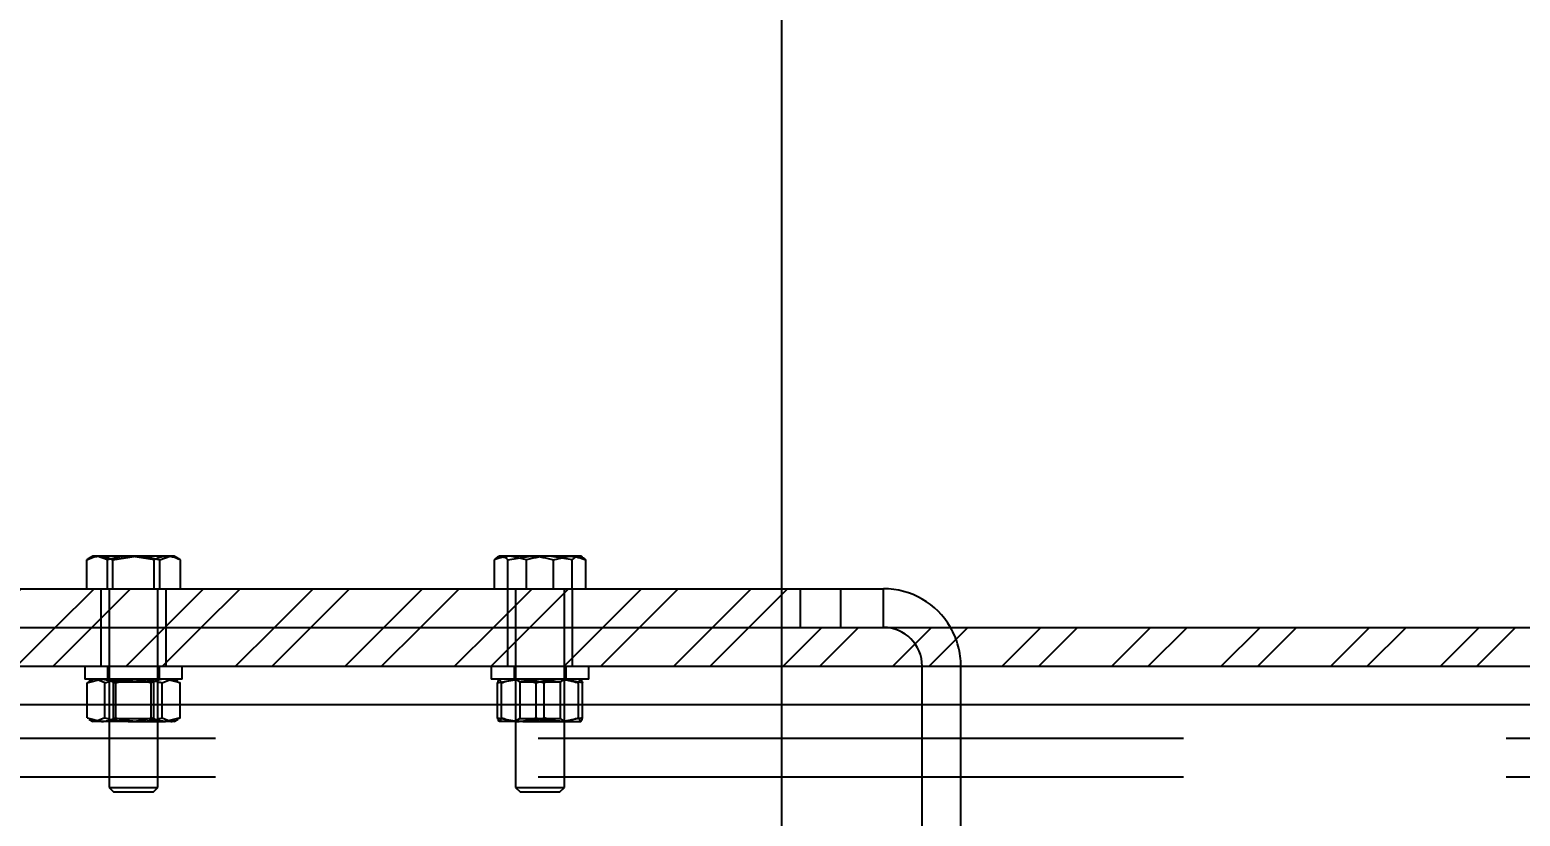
# Model space of a CAD drawing. Header units: metres. Extents: x 0 to 21025, y 0 to 14850.
# Drawn here: x 1991 to 2174.4, y 6411.7 to 6508.4 of the extents above; entities that cross this region are included whole.
import ezdxf

# ---------------------------------------------------------------- set-up
doc = ezdxf.new("R2010")
doc.units = ezdxf.units.M
doc.header["$LTSCALE"] = 25
doc.linetypes.add('HIDDEN2', pattern=[4.7625, 3.175, -1.5875])
for name, color, linetype in [('18_COTAS', 7, 'Continuous'), ('SHA', 7, 'Continuous'), ('SL4', 4, 'Continuous'), ('ST1', 7, 'HIDDEN2')]:
    doc.layers.add(name, color=color, linetype=linetype)
doc.styles.add('ROMANS', font='ROMANS.SHX')
doc.dimstyles.new('25___1-25', dxfattribs={"dimscale": 25, "dimtxt": 2.5, "dimasz": 2, "dimexe": 1.5, "dimexo": 1, "dimgap": 0.5, "dimtad": 1, "dimzin": 12, "dimtxsty": 'ROMANS', "dimcen": 0, "dimclrd": 256, "dimclre": 256, "dimclrt": 3, "dimazin": 3, "dimtfac": 1, "dimtmove": 0, "dimatfit": 0, "dimfxl": 1, "dimlwd": -1, "dimlwe": -1, "dimarcsym": 0})
pattern_1 = [(45, (-2913.5705, 2928.034), (-6.735192, 6.735192), []), (45, (-2909.08, 2928.034), (-6.735192, 6.735192), [])]

# ---------------------------------------------------------------- blocks, each defined once
blk = doc.blocks.new('*D13')
at = {"layer": '18_COTAS', "transparency": 16777216}
for p, q in [((2083.56, 6357.87), (2083.56, 7037.95)), ((6382.51, 6357.87), (6382.51, 7037.95)), ((2133.56, 7000.45), (6332.51, 7000.45))]:
    blk.add_line(p, q, dxfattribs=at)
for points in [[(2133.56, 7008.78), (2133.56, 6992.11), (2083.56, 7000.45)], [(6332.51, 7008.78), (6332.51, 6992.11), (6382.51, 7000.45)]]:
    blk.add_solid(points, dxfattribs=at)
at = {"layer": 'Defpoints', "color": 0, "transparency": 16777216}
for p in [(6382.51, 7000.45), (2083.56, 6332.87), (6382.51, 6332.87)]:
    blk.add_point(p, dxfattribs=at)
at = {"layer": '18_COTAS', "color": 3, "transparency": 16777216, "insert": (4233.04, 7050.15), "char_height": 62.5, "attachment_point": 5, "style": 'ROMANS'}
blk.add_mtext('4298,95', dxfattribs=at)

msp = doc.modelspace()

# ---------------------------------------------------------------- hatches: boundary and pattern name
at = {"layer": 'SHA'}
h = msp.add_hatch(dxfattribs=at)
h.set_pattern_fill('ANSI32', color=256, style=0)
h.set_pattern_definition(pattern_1)
h.paths.add_polyline_path([(2085.802, 6434.865), (2085.802, 6439.628), (1870.802, 6439.628), (1870.802, 6434.865)], flags=0)
h = msp.add_hatch(dxfattribs=at)
h.set_pattern_fill('ANSI32', color=256, style=0)
h.set_pattern_definition(pattern_1)
h.paths.add_polyline_path([(2875.564, 6434.865), (1875.564, 6434.865), (1875.564, 6430.103), (2875.564, 6430.103)], flags=0)

# ---------------------------------------------------------------- linework, layer by layer
at = {"layer": 'SL4'}
for p, q in [((1998.802, 6443.628), (1998.211, 6443.287)), ((1999.65, 6443.628), (1998.802, 6443.628)), ((2004.139, 6443.628), (1999.65, 6443.628)), ((2001.258, 6443.181), (2004.139, 6443.628)), ((2008.29, 6443.628), (2004.139, 6443.628)), ((2007.019, 6443.181), (2008.29, 6443.628)), ((2008.802, 6443.628), (2008.29, 6443.628)), ((2009.393, 6443.287), (2008.802, 6443.628)), ((2048.802, 6443.628), (2048.585, 6443.503)), ((2049.01, 6443.628), (2048.802, 6443.628)), ((2052.641, 6443.628), (2049.01, 6443.628)), ((2049.833, 6443.181), (2052.641, 6443.628)), ((2057.433, 6443.628), (2052.641, 6443.628)), ((2055.449, 6443.181), (2057.433, 6443.628)), ((2058.802, 6443.628), (2057.433, 6443.628)), ((2059.019, 6443.503), (2058.802, 6443.628)), ((1998.231, 6443.252), (1998.041, 6443.181)), ((1998.041, 6439.628), (1998.041, 6443.181)), ((2001.258, 6439.628), (2001.258, 6443.181)), ((2007.019, 6439.628), (2007.019, 6443.181)), ((2009.562, 6439.628), (2009.562, 6443.181)), ((2048.186, 6439.628), (2048.186, 6443.181)), ((2049.833, 6439.628), (2049.833, 6443.181)), ((2055.449, 6439.628), (2055.449, 6443.181)), ((2059.417, 6439.628), (2059.417, 6443.181)), ((1870.802, 6439.628), (2085.802, 6439.628)), ((2085.802, 6439.628), (2085.802, 6434.865)), ((2085.802, 6439.628), (2090.802, 6439.628)), ((2090.802, 6434.865), (2090.802, 6439.628)), ((2090.802, 6439.628), (2096.039, 6439.628)), ((2096.039, 6434.865), (2096.039, 6439.628)), ((1870.802, 6434.865), (2085.802, 6434.865)), ((1875.564, 6434.865), (2875.564, 6434.865)), ((1875.564, 6430.103), (2875.564, 6430.103)), ((1997.802, 6430.103), (1997.802, 6428.503)), ((2009.802, 6428.503), (2009.802, 6430.103)), ((2047.802, 6430.103), (2047.802, 6428.503)), ((2059.802, 6428.503), (2059.802, 6430.103)), ((2100.802, 6384.865), (2100.802, 6430.103)), ((2105.564, 6384.865), (2105.564, 6430.103)), ((2005.328, 6428.503), (1997.802, 6428.503)), ((1998.081, 6423.749), (1998.081, 6428.056)), ((1998.802, 6428.503), (1998.367, 6428.252)), ((2000.265, 6428.056), (1999.173, 6428.503)), ((2000.265, 6423.749), (2000.265, 6428.056)), ((2009.802, 6428.503), (2005.328, 6428.503)), ((2005.985, 6423.749), (2005.985, 6428.056)), ((2009.522, 6428.056), (2007.753, 6428.503)), ((2009.237, 6428.252), (2008.802, 6428.503)), ((2009.204, 6428.196), (2009.522, 6428.056)), ((2009.522, 6423.749), (2009.522, 6428.056)), ((2053.535, 6428.503), (2047.802, 6428.503)), ((2048.572, 6423.749), (2048.572, 6428.056)), ((2049.068, 6428.056), (2048.82, 6428.503)), ((2049.068, 6423.749), (2049.068, 6428.056)), ((2059.802, 6428.503), (2053.535, 6428.503)), ((2054.298, 6423.749), (2054.298, 6428.056)), ((2059.031, 6428.056), (2056.665, 6428.503)), ((2059.031, 6423.749), (2059.031, 6428.056)), ((1998.081, 6425.34), (1959.409, 6425.34)), ((2048.572, 6425.34), (2009.522, 6425.34)), ((2100.802, 6425.34), (2059.031, 6425.34)), ((2875.564, 6425.34), (2105.564, 6425.34)), ((1998.367, 6423.554), (1998.802, 6423.303)), ((1999.173, 6423.303), (1998.802, 6423.303)), ((2000.265, 6423.749), (1999.173, 6423.303)), ((2003.125, 6423.303), (1999.173, 6423.303)), ((2000.802, 6423.303), (2000.802, 6415.182)), ((2003.125, 6423.303), (2007.753, 6423.303)), ((2006.802, 6415.182), (2006.802, 6423.303)), ((2009.522, 6423.749), (2007.753, 6423.303)), ((2008.802, 6423.303), (2007.753, 6423.303)), ((2008.802, 6423.303), (2009.237, 6423.554)), ((2009.204, 6423.61), (2009.522, 6423.749)), ((2049.068, 6423.749), (2048.82, 6423.303)), ((2051.683, 6423.303), (2048.82, 6423.303)), ((2050.802, 6423.303), (2050.802, 6415.182)), ((2051.683, 6423.303), (2056.665, 6423.303)), ((2059.031, 6423.749), (2056.665, 6423.303)), ((2056.665, 6423.303), (2058.797, 6423.303)), ((2056.802, 6415.182), (2056.802, 6423.303)), ((2000.802, 6415.182), (2001.356, 6414.628)), ((2000.802, 6415.182), (2006.802, 6415.182)), ((2001.356, 6414.628), (2006.247, 6414.628)), ((2006.247, 6414.628), (2006.802, 6415.182)), ((2050.802, 6415.182), (2051.356, 6414.628)), ((2050.802, 6415.182), (2056.802, 6415.182)), ((2051.356, 6414.628), (2056.247, 6414.628)), ((2056.247, 6414.628), (2056.802, 6415.182))]:
    msp.add_line(p, q, dxfattribs=at)
msp.add_arc((2096.039, 6430.103), 9.525, 30, 90, dxfattribs=at)
for points, knots in [([(1998.041, 6443.181), (1998.449, 6443.364), (1998.979, 6443.602), (1999.524, 6443.623), (1999.65, 6443.628)], [0, 0, 0, 0, 0.76815073, 1, 1, 1, 1]), ([(1999.65, 6443.628), (2000.08, 6443.572), (2000.624, 6443.5), (2001.148, 6443.237), (2001.258, 6443.181)], [0, 0, 0, 0, 0.7889992, 1, 1, 1, 1]), ([(2004.139, 6443.628), (2004.207, 6443.627), (2005.18, 6443.621), (2006.133, 6443.393), (2007.019, 6443.181)], [0, 0, 0, 0, 0.0702006, 1, 1, 1, 1]), ([(2008.29, 6443.628), (2008.321, 6443.627), (2008.686, 6443.623), (2009.044, 6443.43), (2009.373, 6443.252)], [0, 0, 0, 0, 0.0824916, 1, 1, 1, 1]), ([(2048.186, 6443.181), (2048.395, 6443.364), (2048.666, 6443.602), (2048.945, 6443.623), (2049.01, 6443.628)], [0, 0, 0, 0, 0.7681507, 1, 1, 1, 1]), ([(2049.01, 6443.628), (2049.23, 6443.572), (2049.508, 6443.5), (2049.777, 6443.237), (2049.833, 6443.181)], [0, 0, 0, 0, 0.7889992, 1, 1, 1, 1]), ([(2052.641, 6443.628), (2052.708, 6443.627), (2053.656, 6443.621), (2054.585, 6443.393), (2055.449, 6443.181)], [0, 0, 0, 0, 0.07020058, 1, 1, 1, 1]), ([(2057.433, 6443.628), (2057.48, 6443.627), (2058.15, 6443.621), (2058.807, 6443.393), (2059.417, 6443.181)], [0, 0, 0, 0, 0.0702006, 1, 1, 1, 1]), ([(2059.417, 6443.181), (2059.361, 6443.24), (2059.228, 6443.378), (2059.09, 6443.42), (2059.01, 6443.444)], [0, 0, 0, 0, 0.424259, 1, 1, 1, 1]), ([(1999.173, 6428.503), (1999.147, 6428.502), (1998.778, 6428.496), (1998.417, 6428.268), (1998.081, 6428.056)], [0, 0, 0, 0, 0.0702006, 1, 1, 1, 1]), ([(2000.265, 6428.056), (2000.505, 6428.124), (2001.437, 6428.385), (2002.406, 6428.453), (2003.125, 6428.503)], [0, 0, 0, 0, 0.2575513, 1, 1, 1, 1]), ([(2003.125, 6428.503), (2003.385, 6428.496), (2004.353, 6428.472), (2005.296, 6428.232), (2005.985, 6428.056)], [0, 0, 0, 0, 0.26863361, 1, 1, 1, 1]), ([(2007.753, 6428.503), (2007.712, 6428.502), (2007.114, 6428.496), (2006.529, 6428.268), (2005.985, 6428.056)], [0, 0, 0, 0, 0.0702006, 1, 1, 1, 1]), ([(2048.82, 6428.503), (2048.814, 6428.502), (2048.73, 6428.496), (2048.648, 6428.268), (2048.572, 6428.056)], [0, 0, 0, 0, 0.0702006, 1, 1, 1, 1]), ([(2049.068, 6428.056), (2049.288, 6428.124), (2050.14, 6428.385), (2051.026, 6428.453), (2051.683, 6428.503)], [0, 0, 0, 0, 0.25755135, 1, 1, 1, 1]), ([(2051.683, 6428.503), (2051.921, 6428.496), (2052.806, 6428.472), (2053.668, 6428.232), (2054.298, 6428.056)], [0, 0, 0, 0, 0.2686336, 1, 1, 1, 1]), ([(2056.665, 6428.503), (2056.609, 6428.502), (2055.809, 6428.496), (2055.026, 6428.268), (2054.298, 6428.056)], [0, 0, 0, 0, 0.0702006, 1, 1, 1, 1]), ([(2058.783, 6428.503), (2058.789, 6428.502), (2058.873, 6428.496), (2058.955, 6428.268), (2059.031, 6428.056)], [0, 0, 0, 0, 0.0702006, 1, 1, 1, 1]), ([(1999.173, 6423.303), (1999.147, 6423.303), (1998.886, 6423.306), (1998.63, 6423.466), (1998.399, 6423.61)], [0, 0, 0, 0, 0.0990917, 1, 1, 1, 1]), ([(2000.265, 6423.749), (2000.505, 6423.682), (2001.437, 6423.42), (2002.406, 6423.353), (2003.125, 6423.303)], [0, 0, 0, 0, 0.2575513, 1, 1, 1, 1]), ([(2003.125, 6423.303), (2003.385, 6423.309), (2004.353, 6423.334), (2005.296, 6423.574), (2005.985, 6423.749)], [0, 0, 0, 0, 0.26863361, 1, 1, 1, 1]), ([(2007.753, 6423.303), (2007.712, 6423.303), (2007.114, 6423.31), (2006.529, 6423.538), (2005.985, 6423.749)], [0, 0, 0, 0, 0.0702006, 1, 1, 1, 1]), ([(2048.82, 6423.303), (2048.814, 6423.303), (2048.73, 6423.31), (2048.648, 6423.538), (2048.572, 6423.749)], [0, 0, 0, 0, 0.0702006, 1, 1, 1, 1]), ([(2049.068, 6423.749), (2049.288, 6423.682), (2050.14, 6423.42), (2051.026, 6423.353), (2051.683, 6423.303)], [0, 0, 0, 0, 0.25755135, 1, 1, 1, 1]), ([(2051.683, 6423.303), (2051.921, 6423.309), (2052.806, 6423.334), (2053.668, 6423.574), (2054.298, 6423.749)], [0, 0, 0, 0, 0.2686336, 1, 1, 1, 1]), ([(2056.665, 6423.303), (2056.609, 6423.303), (2055.809, 6423.31), (2055.026, 6423.538), (2054.298, 6423.749)], [0, 0, 0, 0, 0.07020058, 1, 1, 1, 1]), ([(2058.783, 6423.303), (2058.789, 6423.303), (2058.873, 6423.31), (2058.955, 6423.538), (2059.031, 6423.749)], [0, 0, 0, 0, 0.0702006, 1, 1, 1, 1])]:
    msp.add_open_spline(points, degree=3, knots=knots, dxfattribs=at)
at = {"layer": 'ST1'}
for p, q in [((2000.584, 6443.181), (1999.313, 6443.628)), ((2006.345, 6443.181), (2003.465, 6443.628)), ((2052.154, 6443.181), (2050.17, 6443.628)), ((2057.77, 6443.181), (2054.962, 6443.628)), ((2059.01, 6443.444), (2058.594, 6443.628)), ((2000.584, 6439.628), (2000.584, 6443.181)), ((2006.345, 6439.628), (2006.345, 6443.181)), ((2052.154, 6439.628), (2052.154, 6443.181)), ((2057.77, 6439.628), (2057.77, 6443.181)), ((1999.802, 6439.628), (1999.802, 6434.865)), ((2000.802, 6439.628), (2000.802, 6423.303)), ((2006.802, 6423.303), (2006.802, 6439.628)), ((2007.802, 6434.865), (2007.802, 6439.628)), ((2049.802, 6439.628), (2049.802, 6434.865)), ((2050.802, 6439.628), (2050.802, 6423.303)), ((2056.802, 6423.303), (2056.802, 6439.628)), ((2057.802, 6434.865), (2057.802, 6439.628)), ((2090.802, 6434.865), (2090.802, 6439.628)), ((2096.039, 6434.865), (2096.039, 6439.628)), ((1999.802, 6434.865), (1999.802, 6430.103)), ((2007.802, 6430.103), (2007.802, 6434.865)), ((2049.802, 6434.865), (2049.802, 6430.103)), ((2057.802, 6430.103), (2057.802, 6434.865)), ((2000.602, 6430.103), (2000.602, 6428.503)), ((2007.002, 6428.503), (2007.002, 6430.103)), ((2050.602, 6430.103), (2050.602, 6428.503)), ((2057.002, 6428.503), (2057.002, 6430.103)), ((1998.081, 6428.056), (1999.85, 6428.503)), ((2000.802, 6428.503), (2001.302, 6428.153)), ((2003.463, 6428.153), (2001.302, 6428.153)), ((2001.302, 6428.153), (2001.302, 6423.678)), ((2001.618, 6423.749), (2001.618, 6428.056)), ((2006.302, 6428.153), (2003.463, 6428.153)), ((2006.302, 6428.153), (2006.802, 6428.503)), ((2006.302, 6423.678), (2006.302, 6428.153)), ((2007.339, 6428.056), (2008.43, 6428.503)), ((2007.339, 6423.749), (2007.339, 6428.056)), ((2048.572, 6428.056), (2050.939, 6428.503)), ((2050.802, 6428.503), (2051.302, 6428.153)), ((2052.742, 6428.153), (2051.302, 6428.153)), ((2051.302, 6428.153), (2051.302, 6423.678)), ((2056.302, 6428.153), (2052.742, 6428.153)), ((2053.305, 6423.749), (2053.305, 6428.056)), ((2056.302, 6428.153), (2056.802, 6428.503)), ((2056.302, 6423.678), (2056.302, 6428.153)), ((2058.535, 6428.056), (2058.783, 6428.503)), ((2058.535, 6423.749), (2058.535, 6428.056)), ((2875.564, 6425.34), (1875.564, 6425.34)), ((2009.522, 6425.34), (1998.081, 6425.34)), ((2059.031, 6425.34), (2048.572, 6425.34)), ((2105.564, 6425.34), (2100.802, 6425.34)), ((1998.081, 6423.749), (1999.85, 6423.303)), ((2001.302, 6423.678), (2000.802, 6423.328)), ((2000.802, 6423.328), (2003.396, 6423.328)), ((2000.802, 6423.328), (2000.802, 6423.303)), ((2001.302, 6423.678), (2006.302, 6423.678)), ((2003.396, 6423.328), (2006.802, 6423.328)), ((2006.802, 6423.328), (2006.302, 6423.678)), ((2006.802, 6423.303), (2006.802, 6423.328)), ((2007.339, 6423.749), (2008.43, 6423.303)), ((2048.572, 6423.749), (2050.939, 6423.303)), ((2051.302, 6423.678), (2050.802, 6423.328)), ((2050.802, 6423.328), (2052.531, 6423.328)), ((2050.802, 6423.328), (2050.802, 6423.303)), ((2051.302, 6423.678), (2056.302, 6423.678)), ((2052.531, 6423.328), (2056.802, 6423.328)), ((2056.802, 6423.328), (2056.302, 6423.678)), ((2056.802, 6423.303), (2056.802, 6423.328)), ((2058.535, 6423.749), (2058.783, 6423.303)), ((2251.996, 6421.215), (1961.996, 6421.215)), ((2251.996, 6416.458), (1957.238, 6416.458))]:
    msp.add_line(p, q, dxfattribs=at)
for radius, end in [(4.762, 90), (9.525, 30)]:
    msp.add_arc((2096.039, 6430.103), radius, 0, end, dxfattribs=at)
for points, knots in [([(1999.313, 6443.628), (1999.283, 6443.628), (1999.028, 6443.626), (1998.778, 6443.493), (1998.558, 6443.376)], [0, 0, 0, 0, 0.1183578, 1, 1, 1, 1]), ([(2003.465, 6443.628), (2003.396, 6443.627), (2002.424, 6443.621), (2001.471, 6443.393), (2000.584, 6443.181)], [0, 0, 0, 0, 0.0702006, 1, 1, 1, 1]), ([(2007.953, 6443.628), (2007.827, 6443.623), (2007.283, 6443.602), (2006.752, 6443.364), (2006.345, 6443.181)], [0, 0, 0, 0, 0.2318493, 1, 1, 1, 1]), ([(2009.562, 6443.181), (2009.452, 6443.237), (2008.928, 6443.5), (2008.383, 6443.572), (2007.953, 6443.628)], [0, 0, 0, 0, 0.2110008, 1, 1, 1, 1]), ([(2050.17, 6443.628), (2050.123, 6443.627), (2049.453, 6443.621), (2048.796, 6443.393), (2048.186, 6443.181)], [0, 0, 0, 0, 0.0702006, 1, 1, 1, 1]), ([(2054.962, 6443.628), (2054.896, 6443.627), (2053.947, 6443.621), (2053.018, 6443.393), (2052.154, 6443.181)], [0, 0, 0, 0, 0.07020058, 1, 1, 1, 1]), ([(2058.594, 6443.628), (2058.529, 6443.623), (2058.25, 6443.602), (2057.979, 6443.364), (2057.77, 6443.181)], [0, 0, 0, 0, 0.23184927, 1, 1, 1, 1]), ([(1999.85, 6428.503), (1999.892, 6428.502), (2000.489, 6428.496), (2001.074, 6428.268), (2001.618, 6428.056)], [0, 0, 0, 0, 0.0702006, 1, 1, 1, 1]), ([(2001.618, 6428.056), (2001.858, 6428.124), (2002.791, 6428.385), (2003.759, 6428.453), (2004.479, 6428.503)], [0, 0, 0, 0, 0.2575513, 1, 1, 1, 1]), ([(2004.479, 6428.503), (2004.739, 6428.496), (2005.707, 6428.472), (2006.649, 6428.232), (2007.339, 6428.056)], [0, 0, 0, 0, 0.2686336, 1, 1, 1, 1]), ([(2008.43, 6428.503), (2008.456, 6428.503), (2008.717, 6428.5), (2008.973, 6428.34), (2009.204, 6428.196)], [0, 0, 0, 0, 0.0990917, 1, 1, 1, 1]), ([(2050.939, 6428.503), (2050.995, 6428.502), (2051.794, 6428.496), (2052.577, 6428.268), (2053.305, 6428.056)], [0, 0, 0, 0, 0.0702006, 1, 1, 1, 1]), ([(2053.305, 6428.056), (2053.525, 6428.124), (2054.377, 6428.385), (2055.263, 6428.453), (2055.92, 6428.503)], [0, 0, 0, 0, 0.25755135, 1, 1, 1, 1]), ([(2055.92, 6428.503), (2056.158, 6428.496), (2057.043, 6428.472), (2057.905, 6428.232), (2058.535, 6428.056)], [0, 0, 0, 0, 0.2686336, 1, 1, 1, 1]), ([(1999.85, 6423.303), (1999.892, 6423.303), (2000.489, 6423.31), (2001.074, 6423.538), (2001.618, 6423.749)], [0, 0, 0, 0, 0.0702006, 1, 1, 1, 1]), ([(2001.618, 6423.749), (2001.858, 6423.682), (2002.791, 6423.42), (2003.759, 6423.353), (2004.479, 6423.303)], [0, 0, 0, 0, 0.2575513, 1, 1, 1, 1]), ([(2004.479, 6423.303), (2004.739, 6423.309), (2005.707, 6423.334), (2006.649, 6423.574), (2007.339, 6423.749)], [0, 0, 0, 0, 0.2686336, 1, 1, 1, 1]), ([(2008.43, 6423.303), (2008.456, 6423.303), (2008.609, 6423.302), (2008.759, 6423.394), (2008.883, 6423.47)], [0, 0, 0, 0, 0.1693716, 1, 1, 1, 1]), ([(2050.939, 6423.303), (2050.995, 6423.303), (2051.794, 6423.31), (2052.577, 6423.538), (2053.305, 6423.749)], [0, 0, 0, 0, 0.0702006, 1, 1, 1, 1]), ([(2053.305, 6423.749), (2053.525, 6423.682), (2054.377, 6423.42), (2055.263, 6423.353), (2055.92, 6423.303)], [0, 0, 0, 0, 0.2575513, 1, 1, 1, 1]), ([(2055.92, 6423.303), (2056.158, 6423.309), (2057.043, 6423.334), (2057.905, 6423.574), (2058.535, 6423.749)], [0, 0, 0, 0, 0.2686336, 1, 1, 1, 1])]:
    msp.add_open_spline(points, degree=3, knots=knots, dxfattribs=at)

# ---------------------------------------------------------------- dimensions: what is measured, and where the dimension line sits
at = {"layer": '18_COTAS'}
dim = msp.add_linear_dim(base=(6382.514, 7000.445), p1=(2083.564, 6332.865), p2=(6382.514, 6332.865), dimstyle='25___1-25', dxfattribs=at)
dim.commit()
dim.dimension.update_dxf_attribs({"geometry": '*D13', "text_midpoint": (4233.039, 7050.147)})

doc.saveas('drawing.dxf')
